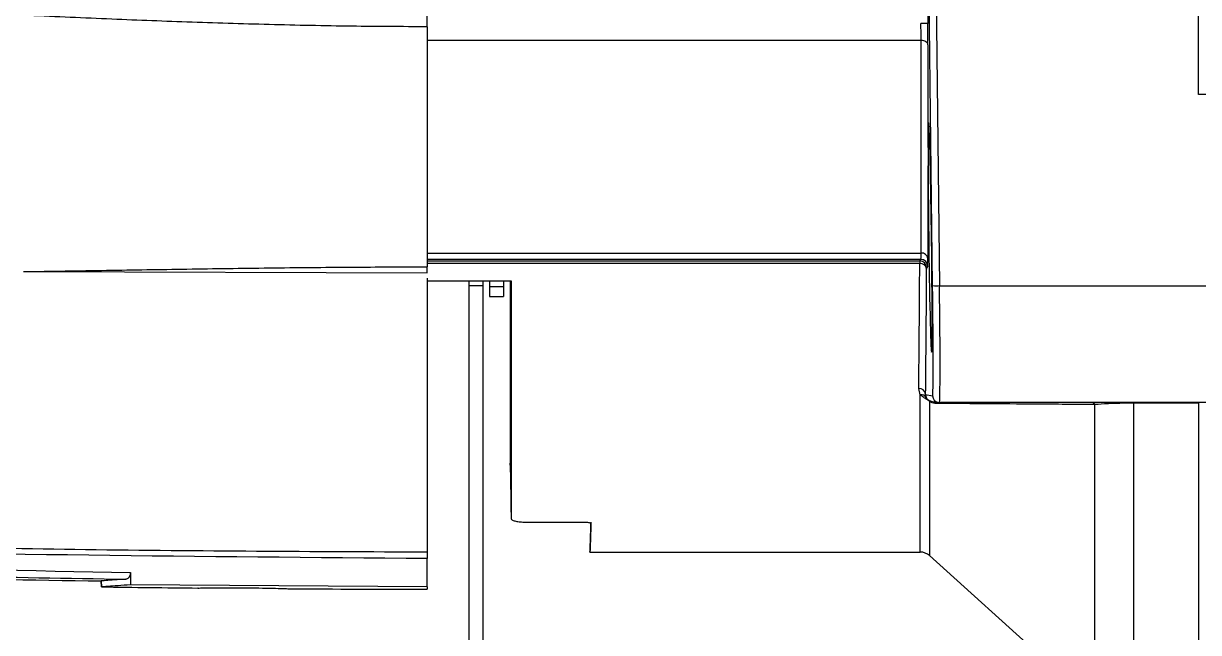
# Model space of a CAD drawing. Extents: x 6 to 134, y 3 to 97.
# Drawn here: x 15.117 to 17.678, y 38.038 to 39.365 of the extents above; entities that cross this region are included whole.
import ezdxf

# ---------------------------------------------------------------- set-up
doc = ezdxf.new("R2010")
doc.units = 0
doc.header["$MEASUREMENT"] = 0
doc.layers.add('OBJECT', color=7, linetype='CONTINUOUS')

msp = doc.modelspace()

# ---------------------------------------------------------------- linework, layer by layer
at = {"layer": 'OBJECT'}
for p, q in [((17.0988, 38.7934), (17.0889, 39.6021)), ((17.1039, 39.6077), (17.1138, 38.7933)), ((17.0858, 39.5672), (17.0883, 39.3647)), ((17.6782, 39.2102), (17.6782, 39.401)), ((15.9972, 39.3576), (15.9972, 38.8344)), ((17.0736, 39.3276), (15.9972, 39.3276)), ((18.0282, 39.2102), (17.6782, 39.2102)), ((15.9972, 38.8643), (17.0736, 38.8643)), ((17.0733, 38.8506), (15.9972, 38.8506)), ((15.9972, 38.8473), (17.0706, 38.8473)), ((17.0705, 38.8417), (15.9972, 38.8417)), ((17.0706, 38.8473), (17.0733, 38.8506)), ((17.0883, 38.8358), (17.0856, 38.8325)), ((15.1172, 38.824), (15.9972, 38.8215)), ((15.9972, 38.8094), (15.9972, 38.2133)), ((15.9972, 38.8037), (16.1801, 38.8037)), ((16.0882, 38.8037), (16.0882, 38.7932)), ((16.1182, 38.8037), (16.1182, 38.7932)), ((16.1331, 38.8037), (16.1331, 38.7907)), ((16.1631, 38.8037), (16.1631, 38.7907)), ((16.1783, 38.4031), (16.1783, 38.8037)), ((16.1801, 38.8037), (16.1801, 38.2854)), ((16.1182, 38.7932), (16.0882, 38.7932)), ((16.0882, 38.7932), (16.0882, 38.0072)), ((16.1182, 38.7932), (16.1182, 38.0072)), ((16.1631, 38.7907), (16.1331, 38.7907)), ((16.1331, 38.7907), (16.1331, 38.7699)), ((16.1631, 38.7907), (16.1631, 38.7699)), ((17.1138, 38.7933), (18.3068, 38.7933)), ((16.1331, 38.7699), (16.1631, 38.7699)), ((17.0717, 38.5556), (17.0683, 38.5696)), ((17.0717, 38.2128), (17.0717, 38.5556)), ((17.0833, 38.5564), (17.0987, 38.5533)), ((17.0833, 38.5564), (17.0849, 38.5494)), ((17.0918, 38.5414), (17.0918, 38.2051)), ((17.095, 38.542), (17.1107, 38.5388)), ((18.3144, 38.5385), (17.1137, 38.5385)), ((17.4526, 37.8802), (17.4526, 38.5343)), ((17.5362, 38.5385), (17.5362, 38.5372)), ((17.6782, 38.5372), (17.5362, 38.5372)), ((17.5362, 38.5372), (17.5362, 37.8481)), ((17.6782, 38.5372), (17.6782, 38.5385)), ((17.6782, 38.5372), (17.6782, 37.8481)), ((16.1779, 38.4091), (16.1777, 38.4065)), ((16.1783, 38.3863), (16.1783, 38.3833)), ((16.2153, 38.2781), (16.3392, 38.2781)), ((16.3518, 38.2128), (17.0717, 38.2128)), ((15.9972, 38.1372), (15.9972, 38.1987)), ((17.0918, 38.2051), (17.4526, 37.8802)), ((15.3501, 38.1682), (15.3505, 38.1413)), ((15.2868, 38.15), (15.2872, 38.137)), ((15.2868, 38.15), (15.2868, 38.15)), ((15.2872, 38.137), (15.2868, 38.15)), ((15.2872, 38.137), (15.2872, 38.137)), ((15.9972, 38.1372), (15.3505, 38.1413)), ((15.9972, 38.1372), (15.9972, 38.132))]:
    msp.add_line(p, q, dxfattribs=at)
at = {"layer": 'OBJECT', "flags": 128}
for points in [[(17.0886, 39.3182), (17.0883, 39.3201), (17.0874, 39.3218), (17.086, 39.3235), (17.0841, 39.3249), (17.0819, 39.326), (17.0793, 39.3269), (17.0765, 39.3274), (17.0736, 39.3276)], [(17.1107, 38.5388), (17.1108, 38.5388), (17.1137, 38.5385)], [(16.1783, 38.3833), (16.1796, 38.3134), (16.1801, 38.2854)]]:
    msp.add_lwpolyline(points, dxfattribs=at)
at = {"layer": 'OBJECT'}
for centre, radius, start, end in [((17.0793, 39.1712), 0.1937, 87.3479, 91.7848), ((17.0751, 38.8507), 0.0137, 9.4423, 96.1328), ((17.0717, 38.8279), 0.0139, 7.619, 95.0217), ((17.0706, 38.8323), 0.015, 0.7221, 89.9889), ((17.0733, 38.8356), 0.015, 0.7221, 89.9889), ((17.1077, 38.987), 0.1937, 267.3479, 271.7848), ((17.069, 38.5553), 0.0143, 4.4202, 92.7837), ((17.0736, 38.5425), 0.0132, 31.3504, 98.1107), ((17.0869, 38.5397), 0.00521, 18.7552, 56.0375), ((17.1137, 38.5535), 0.015, 180.7049, 258.6047), ((17.0974, 38.5282), 0.0137, 38.4886, 61.6091), ((17.4413, 38.5271), 0.0134, 32.6132, 58.4702), ((17.0717, 38.1828), 0.03, 48, 90), ((15.9972, 88.805), 50.66, 268.16308, 269.19659), ((15.9972, 88.792), 50.66, 269.19697, 269.4354), ((15.9972, 88.792), 50.66, 269.65981, 270)]:
    msp.add_arc(centre, radius, start, end, dxfattribs=at)
for centre, major_axis, ratio, start_param, end_param in [((17.0723, 39.366), (-0.0009, 0.06), 0.015386, 4.018106, 4.69221), ((17.0873, 39.3662), (-0.0009, 0.075), 0.01231, 4.018191, 4.692296), ((17.0124, 41.5728), (-0.0436, 3.51), 0.012363, 3.83082, 4.01819), ((17.0274, 41.573), (-0.0436, 3.525), 0.01231, 3.932421, 4.018191), ((17.0932, 38.8982), (-0.0031, 0.25), 0.01231, 0.896783, 6.951919), ((17.0274, 41.573), (-0.0436, 3.525), 0.01231, 3.830822, 3.916282), ((17.0723, 38.9106), (-0.0009, 0.06), 0.015386, 3.156321, 3.830736), ((17.0873, 38.9108), (-0.0009, 0.075), 0.01231, 3.156406, 3.830822), ((17.0124, 41.5728), (-0.0418, 3.36), 0.012365, 3.606498, 3.763261), ((17.0708, 38.8173), (-0.0002, 0.03), 0.006156, 0.014928, 0.621784), ((17.0274, 41.573), (-0.0418, 3.375), 0.01231, 3.606499, 3.763262), ((17.0858, 38.8175), (-0.0002, 0.015), 0.01231, 0.014814, 0.62167), ((17.0957, 38.7983), (-0.003, 0.245), 0.01231, 3.138953, 4.692296), ((17.1107, 38.7985), (-0.003, 0.26), 0.0116, 3.13897, 4.692313), ((16.4691, 41.5728), (0.1173, 3.36), 0.000087, 2.943731, 3.334485)]:
    msp.add_ellipse(centre, major_axis=major_axis, ratio=ratio, start_param=start_param, end_param=end_param, dxfattribs=at)
for points, knots in [([(15.9972, 39.3576), (15.9972, 39.3632), (15.9972, 39.3745), (15.9972, 39.3907), (15.9972, 39.3997), (15.9972, 39.4021)], [0, 0, 0, 0, 0.425022, 0.850044, 1, 1, 1, 1]), ([(15.9972, 39.3576), (15.9423, 39.3578), (15.8274, 39.3583), (15.6528, 39.362), (15.4748, 39.3675), (15.2963, 39.3744), (15.1776, 39.3799), (15.1172, 39.3827)], [0, 0, 0, 0, 0.187144, 0.391348, 0.595125, 0.793954, 1, 1, 1, 1]), ([(17.0889, 39.0944), (17.0888, 39.0879), (17.0887, 39.0757), (17.0888, 39.0611), (17.0889, 39.0543)], [0, 0, 0, 0, 0.5274386, 1, 1, 1, 1]), ([(15.1172, 38.824), (15.1776, 38.825), (15.2963, 38.8269), (15.4747, 38.8297), (15.6527, 38.8322), (15.8274, 38.834), (15.9423, 38.8343), (15.9972, 38.8344)], [0, 0, 0, 0, 0.206024, 0.404822, 0.608638, 0.812834, 1, 1, 1, 1]), ([(15.9972, 38.8215), (15.9972, 38.8214), (15.9972, 38.8212), (15.9972, 38.8276), (15.9972, 38.833), (15.9972, 38.8344)], [0, 0, 0, 0, 0.425022, 0.850044, 1, 1, 1, 1]), ([(10.1102, 38.5568), (10.3428, 38.5305), (10.8157, 38.477), (11.5382, 38.4082), (12.2852, 38.3474), (13.0345, 38.298), (13.7797, 38.2599), (14.5144, 38.2332), (15.2541, 38.2163), (15.749, 38.2143), (15.9972, 38.2133)], [0, 0, 0, 0, 0.118989, 0.241992, 0.369009, 0.500039, 0.623805, 0.748387, 0.873785, 1, 1, 1, 1]), ([(17.0918, 38.5414), (17.0911, 38.5419), (17.0897, 38.5429), (17.0873, 38.5445), (17.0844, 38.5464), (17.0795, 38.5496), (17.075, 38.5527), (17.0725, 38.5549), (17.0717, 38.5556)], [0, 0, 0, 0, 0.095916, 0.190892, 0.291327, 0.440944, 0.818582, 1, 1, 1, 1]), ([(17.0849, 38.5494), (17.085, 38.549), (17.0856, 38.5481), (17.0864, 38.5468), (17.0878, 38.5456), (17.0884, 38.545), (17.0887, 38.5448), (17.0889, 38.5446), (17.0893, 38.5444), (17.0896, 38.5442), (17.0897, 38.5441), (17.0898, 38.544)], [0, 0, 0, 0, 0.260196, 0.723941, 0.848288, 0.893367, 0.90504, 0.925971, 0.948169, 0.97489, 1, 1, 1, 1]), ([(17.0898, 38.544), (17.0904, 38.5437), (17.0922, 38.5427), (17.0938, 38.5422), (17.0948, 38.5421), (17.095, 38.542)], [0, 0, 0, 0, 0.2534701, 0.7973655, 1, 1, 1, 1]), ([(15.9972, 38.1987), (15.5053, 38.2027), (14.5215, 38.2108), (13.0472, 38.2783), (11.5752, 38.3827), (10.5974, 38.4891), (10.1085, 38.5424)], [0, 0, 0, 0, 0.25003, 0.5000579, 0.7500548, 1, 1, 1, 1]), ([(17.1081, 38.5367), (17.1057, 38.5368), (17.1019, 38.5371), (17.0962, 38.5389), (17.0929, 38.5407), (17.0918, 38.5414)], [0, 0, 0, 0, 0.525292, 0.836405, 1, 1, 1, 1]), ([(17.4526, 38.5343), (17.4472, 38.5343), (17.4205, 38.5345), (17.31, 38.5352), (17.1998, 38.536), (17.1183, 38.5366), (17.1081, 38.5367)], [0, 0, 0, 0, 0.042949, 0.214749, 0.90237, 1, 1, 1, 1]), ([(17.5362, 38.5372), (17.5337, 38.5372), (17.5237, 38.5372), (17.5041, 38.5369), (17.476, 38.536), (17.4614, 38.5349), (17.4526, 38.5343)], [0, 0, 0, 0, 0.0699225, 0.2796549, 0.5612623, 1, 1, 1, 1]), ([(10.1102, 38.4929), (10.3481, 38.466), (10.832, 38.4113), (11.5716, 38.3414), (12.3266, 38.2806), (13.0826, 38.2314), (13.8338, 38.1939), (14.5844, 38.1667), (15.0875, 38.1581), (15.3403, 38.1537)], [0, 0, 0, 0, 0.136957, 0.278626, 0.425005, 0.570315, 0.712103, 0.855331, 1, 1, 1, 1]), ([(10.1119, 38.5074), (10.5469, 38.4597), (11.417, 38.3643), (12.7263, 38.2648), (14.0375, 38.1946), (14.9126, 38.177), (15.3501, 38.1682)], [0, 0, 0, 0, 0.249981, 0.5, 0.749995, 1, 1, 1, 1]), ([(16.1783, 38.4031), (16.1782, 38.4026), (16.1782, 38.4016), (16.1781, 38.4037), (16.178, 38.4076), (16.178, 38.4053), (16.1782, 38.396), (16.1782, 38.3888), (16.1783, 38.3866), (16.1783, 38.3863)], [0, 0, 0, 0, 0.152819, 0.318922, 0.483759, 0.522664, 0.667715, 0.953908, 1, 1, 1, 1]), ([(16.1801, 38.2854), (16.1805, 38.2845), (16.1814, 38.2828), (16.1877, 38.2806), (16.197, 38.279), (16.2068, 38.2782), (16.2131, 38.2781), (16.2153, 38.2781)], [0, 0, 0, 0, 0.222584, 0.445262, 0.665041, 0.878843, 1, 1, 1, 1]), ([(16.3392, 38.2781), (16.3408, 38.2781), (16.3441, 38.278), (16.3485, 38.2775), (16.3518, 38.2768), (16.3538, 38.2759), (16.354, 38.2754), (16.354, 38.2751)], [0, 0, 0, 0, 0.207091, 0.414136, 0.622728, 0.836214, 1, 1, 1, 1]), ([(15.9972, 38.2133), (15.9972, 38.213), (15.9972, 38.2126), (15.9972, 38.211), (15.9972, 38.2095), (15.9972, 38.2077), (15.9972, 38.2056), (15.9972, 38.2027), (15.9972, 38.2003), (15.9972, 38.1987)], [0, 0, 0, 0, 0.226961, 0.339218, 0.451475, 0.563732, 0.675989, 0.788245, 1, 1, 1, 1]), ([(15.3501, 38.1682), (15.3501, 38.1668), (15.35, 38.1646), (15.3491, 38.1615), (15.348, 38.1592), (15.3465, 38.1571), (15.3451, 38.1556), (15.343, 38.1542), (15.3413, 38.1539), (15.3403, 38.1537)], [0, 0, 0, 0, 0.171867, 0.256719, 0.427736, 0.526487, 0.655, 0.783432, 1, 1, 1, 1]), ([(15.3403, 38.1537), (15.3231, 38.1526), (15.2941, 38.1506), (15.289, 38.1502), (15.2868, 38.15)], [0, 0, 0, 0, 0.593401, 1, 1, 1, 1]), ([(15.3505, 38.1413), (15.3316, 38.1401), (15.2968, 38.1378), (15.2902, 38.1372), (15.2872, 38.137)], [0, 0, 0, 0, 0.54186, 1, 1, 1, 1]), ([(15.498, 38.1345), (15.4976, 38.1345), (15.4962, 38.1345), (15.5056, 38.1346), (15.525, 38.1349), (15.5533, 38.1352), (15.5789, 38.1352), (15.5937, 38.1351), (15.5972, 38.135)], [0, 0, 0, 0, 0.073984, 0.288589, 0.50321, 0.717865, 0.932496, 1, 1, 1, 1]), ([(15.5972, 38.135), (15.6085, 38.1349), (15.6311, 38.1347), (15.6612, 38.134), (15.6838, 38.1334), (15.6965, 38.1329), (15.6964, 38.1329), (15.6964, 38.1329)], [0, 0, 0, 0, 0.214814, 0.429624, 0.644499, 0.859382, 1, 1, 1, 1])]:
    msp.add_open_spline(points, degree=3, knots=knots, dxfattribs=at)

doc.saveas('drawing.dxf')
